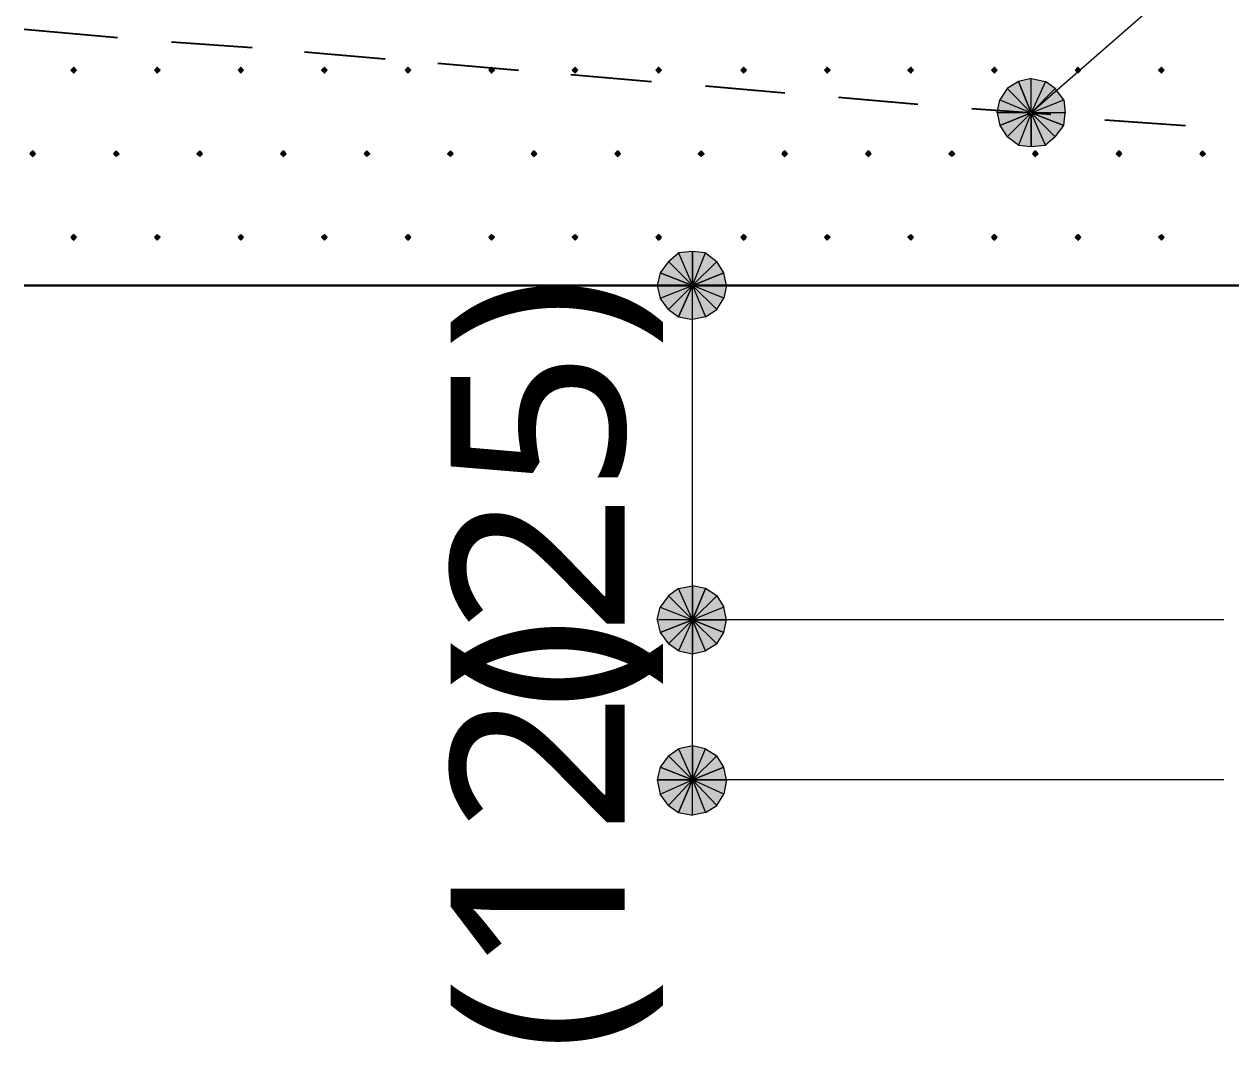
# Model space of a CAD drawing. Header units: millimetres. Extents: x 0 to 420, y 0 to 297.
# Drawn here: x 118.81 to 136.84, y 91.72 to 106.92 of the extents above; entities that cross this region are included whole.
import ezdxf
from ezdxf.enums import TextEntityAlignment as Align

# ---------------------------------------------------------------- set-up
doc = ezdxf.new("R2010")
doc.units = ezdxf.units.MM
doc.styles.add('kst32b', font='NotoSansJP-Variable.ttf')

msp = doc.modelspace()

# ---------------------------------------------------------------- hatches: boundary and pattern name
for points in [[(119.549, 106.278), (119.528, 106.257), (119.507, 106.236), (119.528, 106.214), (119.549, 106.193), (119.571, 106.214), (119.592, 106.236), (119.571, 106.257), (119.549, 106.278)], [(120.798, 106.278), (120.777, 106.257), (120.756, 106.236), (120.777, 106.214), (120.798, 106.193), (120.819, 106.214), (120.841, 106.236), (120.819, 106.257), (120.798, 106.278)], [(122.047, 106.278), (122.026, 106.257), (122.005, 106.236), (122.026, 106.214), (122.047, 106.193), (122.068, 106.214), (122.089, 106.236), (122.068, 106.257), (122.047, 106.278)], [(123.296, 106.278), (123.275, 106.257), (123.254, 106.236), (123.275, 106.214), (123.296, 106.193), (123.317, 106.214), (123.338, 106.236), (123.317, 106.257), (123.296, 106.278)], [(124.545, 106.278), (124.524, 106.257), (124.502, 106.236), (124.524, 106.214), (124.545, 106.193), (124.566, 106.214), (124.587, 106.236), (124.566, 106.257), (124.545, 106.278)], [(125.794, 106.278), (125.772, 106.257), (125.751, 106.236), (125.772, 106.214), (125.794, 106.193), (125.815, 106.214), (125.836, 106.236), (125.815, 106.257), (125.794, 106.278)], [(127.042, 106.278), (127.021, 106.257), (127, 106.236), (127.021, 106.214), (127.042, 106.193), (127.063, 106.214), (127.085, 106.236), (127.063, 106.257), (127.042, 106.278)], [(128.291, 106.278), (128.27, 106.257), (128.249, 106.236), (128.27, 106.214), (128.291, 106.193), (128.312, 106.214), (128.334, 106.236), (128.312, 106.257), (128.291, 106.278)], [(129.561, 106.278), (129.54, 106.257), (129.519, 106.236), (129.54, 106.214), (129.561, 106.193), (129.582, 106.214), (129.604, 106.236), (129.582, 106.257), (129.561, 106.278)], [(130.81, 106.278), (130.789, 106.257), (130.768, 106.236), (130.789, 106.214), (130.81, 106.193), (130.831, 106.214), (130.852, 106.236), (130.831, 106.257), (130.81, 106.278)], [(132.059, 106.278), (132.038, 106.257), (132.017, 106.236), (132.038, 106.214), (132.059, 106.193), (132.08, 106.214), (132.101, 106.236), (132.08, 106.257), (132.059, 106.278)], [(133.308, 106.278), (133.287, 106.257), (133.265, 106.236), (133.287, 106.214), (133.308, 106.193), (133.329, 106.214), (133.35, 106.236), (133.329, 106.257), (133.308, 106.278)], [(134.557, 106.278), (134.535, 106.257), (134.514, 106.236), (134.535, 106.214), (134.557, 106.193), (134.578, 106.214), (134.599, 106.236), (134.578, 106.257), (134.557, 106.278)], [(135.805, 106.278), (135.784, 106.257), (135.763, 106.236), (135.784, 106.214), (135.805, 106.193), (135.827, 106.214), (135.848, 106.236), (135.827, 106.257), (135.805, 106.278)], [(133.668, 106.066), (133.498, 105.96), (133.858, 105.6), (133.668, 106.066)], [(118.936, 105.029), (118.914, 105.008), (118.893, 104.987), (118.914, 104.966), (118.936, 104.944), (118.957, 104.966), (118.978, 104.987), (118.957, 105.008), (118.936, 105.029)], [(120.184, 105.029), (120.163, 105.008), (120.142, 104.987), (120.163, 104.966), (120.184, 104.944), (120.205, 104.966), (120.227, 104.987), (120.205, 105.008), (120.184, 105.029)], [(121.433, 105.029), (121.412, 105.008), (121.391, 104.987), (121.412, 104.966), (121.433, 104.944), (121.454, 104.966), (121.476, 104.987), (121.454, 105.008), (121.433, 105.029)], [(122.682, 105.029), (122.661, 105.008), (122.64, 104.987), (122.661, 104.966), (122.682, 104.944), (122.703, 104.966), (122.724, 104.987), (122.703, 105.008), (122.682, 105.029)], [(123.931, 105.029), (123.91, 105.008), (123.888, 104.987), (123.91, 104.966), (123.931, 104.944), (123.952, 104.966), (123.973, 104.987), (123.952, 105.008), (123.931, 105.029)], [(125.18, 105.029), (125.159, 105.008), (125.137, 104.987), (125.159, 104.966), (125.18, 104.944), (125.201, 104.966), (125.222, 104.987), (125.201, 105.008), (125.18, 105.029)], [(126.429, 105.029), (126.407, 105.008), (126.386, 104.987), (126.407, 104.966), (126.429, 104.944), (126.45, 104.966), (126.471, 104.987), (126.45, 105.008), (126.429, 105.029)], [(127.677, 105.029), (127.656, 105.008), (127.635, 104.987), (127.656, 104.966), (127.677, 104.944), (127.699, 104.966), (127.72, 104.987), (127.699, 105.008), (127.677, 105.029)], [(128.926, 105.029), (128.905, 105.008), (128.884, 104.987), (128.905, 104.966), (128.926, 104.944), (128.947, 104.966), (128.969, 104.987), (128.947, 105.008), (128.926, 105.029)], [(130.175, 105.029), (130.154, 105.008), (130.133, 104.987), (130.154, 104.966), (130.175, 104.944), (130.196, 104.966), (130.217, 104.987), (130.196, 105.008), (130.175, 105.029)], [(131.424, 105.029), (131.403, 105.008), (131.382, 104.987), (131.403, 104.966), (131.424, 104.944), (131.445, 104.966), (131.466, 104.987), (131.445, 105.008), (131.424, 105.029)], [(132.673, 105.029), (132.652, 105.008), (132.63, 104.987), (132.652, 104.966), (132.673, 104.944), (132.694, 104.966), (132.715, 104.987), (132.694, 105.008), (132.673, 105.029)], [(133.921, 105.029), (133.9, 105.008), (133.879, 104.987), (133.9, 104.966), (133.921, 104.944), (133.943, 104.966), (133.964, 104.987), (133.943, 105.008), (133.921, 105.029)], [(135.17, 105.029), (135.149, 105.008), (135.128, 104.987), (135.149, 104.966), (135.17, 104.944), (135.192, 104.966), (135.213, 104.987), (135.192, 105.008), (135.17, 105.029)], [(136.419, 105.029), (136.398, 105.008), (136.377, 104.987), (136.398, 104.966), (136.419, 104.944), (136.44, 104.966), (136.462, 104.987), (136.44, 105.008), (136.419, 105.029)], [(119.549, 103.78), (119.528, 103.759), (119.507, 103.738), (119.528, 103.717), (119.549, 103.696), (119.571, 103.717), (119.592, 103.738), (119.571, 103.759), (119.549, 103.78)], [(120.798, 103.78), (120.777, 103.759), (120.756, 103.738), (120.777, 103.717), (120.798, 103.696), (120.819, 103.717), (120.841, 103.738), (120.819, 103.759), (120.798, 103.78)], [(122.047, 103.78), (122.026, 103.759), (122.005, 103.738), (122.026, 103.717), (122.047, 103.696), (122.068, 103.717), (122.089, 103.738), (122.068, 103.759), (122.047, 103.78)], [(123.296, 103.78), (123.275, 103.759), (123.254, 103.738), (123.275, 103.717), (123.296, 103.696), (123.317, 103.717), (123.338, 103.738), (123.317, 103.759), (123.296, 103.78)], [(124.545, 103.78), (124.524, 103.759), (124.502, 103.738), (124.524, 103.717), (124.545, 103.696), (124.566, 103.717), (124.587, 103.738), (124.566, 103.759), (124.545, 103.78)], [(125.794, 103.78), (125.772, 103.759), (125.751, 103.738), (125.772, 103.717), (125.794, 103.696), (125.815, 103.717), (125.836, 103.738), (125.815, 103.759), (125.794, 103.78)], [(127.042, 103.78), (127.021, 103.759), (127, 103.738), (127.021, 103.717), (127.042, 103.696), (127.063, 103.717), (127.085, 103.738), (127.063, 103.759), (127.042, 103.78)], [(128.291, 103.78), (128.27, 103.759), (128.249, 103.738), (128.27, 103.717), (128.291, 103.696), (128.312, 103.717), (128.334, 103.738), (128.312, 103.759), (128.291, 103.78)], [(129.561, 103.78), (129.54, 103.759), (129.519, 103.738), (129.54, 103.717), (129.561, 103.696), (129.582, 103.717), (129.604, 103.738), (129.582, 103.759), (129.561, 103.78)], [(130.81, 103.78), (130.789, 103.759), (130.768, 103.738), (130.789, 103.717), (130.81, 103.696), (130.831, 103.717), (130.852, 103.738), (130.831, 103.759), (130.81, 103.78)], [(132.059, 103.78), (132.038, 103.759), (132.017, 103.738), (132.038, 103.717), (132.059, 103.696), (132.08, 103.717), (132.101, 103.738), (132.08, 103.759), (132.059, 103.78)], [(133.308, 103.78), (133.287, 103.759), (133.265, 103.738), (133.287, 103.717), (133.308, 103.696), (133.329, 103.717), (133.35, 103.738), (133.329, 103.759), (133.308, 103.78)], [(134.557, 103.78), (134.535, 103.759), (134.514, 103.738), (134.535, 103.717), (134.557, 103.696), (134.578, 103.717), (134.599, 103.738), (134.578, 103.759), (134.557, 103.78)], [(135.805, 103.78), (135.784, 103.759), (135.763, 103.738), (135.784, 103.717), (135.805, 103.696), (135.827, 103.717), (135.848, 103.738), (135.827, 103.759), (135.805, 103.78)], [(128.312, 103.209), (128.27, 103.018), (128.799, 103.018), (128.312, 103.209)], [(129.265, 97.832), (129.307, 98.023), (128.799, 98.023), (129.265, 97.832)], [(128.312, 95.821), (128.27, 95.631), (128.799, 95.631), (128.312, 95.821)]]:
    msp.add_hatch(color=7).paths.add_polyline_path(points)
h = msp.add_hatch(color=7)
h.paths.add_polyline_path([(134.218, 105.96), (134.07, 106.066), (133.858, 105.6), (134.218, 105.96)])
h.paths.add_polyline_path([(134.07, 106.066), (133.858, 105.6), (133.858, 106.109), (134.07, 106.066)])
h.paths.add_polyline_path([(133.858, 105.6), (133.858, 106.109), (133.668, 106.066), (133.858, 105.6)])
h = msp.add_hatch(color=7)
h.paths.add_polyline_path([(133.498, 105.96), (133.392, 105.791), (133.858, 105.6), (133.498, 105.96)])
h.paths.add_polyline_path([(133.392, 105.791), (133.858, 105.6), (133.35, 105.6), (133.392, 105.791)])
h.paths.add_polyline_path([(133.858, 105.6), (133.35, 105.6), (133.392, 105.41), (133.858, 105.6)])
h = msp.add_hatch(color=7)
h.paths.add_polyline_path([(134.345, 105.41), (134.366, 105.6), (133.858, 105.6), (134.345, 105.41)])
h.paths.add_polyline_path([(134.366, 105.6), (133.858, 105.6), (134.345, 105.791), (134.366, 105.6)])
h.paths.add_polyline_path([(133.858, 105.6), (134.345, 105.791), (134.218, 105.96), (133.858, 105.6)])
h = msp.add_hatch(color=7)
h.paths.add_polyline_path([(133.392, 105.41), (133.498, 105.241), (133.858, 105.6), (133.392, 105.41)])
h.paths.add_polyline_path([(133.498, 105.241), (133.858, 105.6), (133.668, 105.114), (133.498, 105.241)])
h.paths.add_polyline_path([(133.858, 105.6), (133.668, 105.114), (133.858, 105.093), (133.858, 105.6)])
h = msp.add_hatch(color=7)
h.paths.add_polyline_path([(133.858, 105.093), (134.07, 105.114), (133.858, 105.6), (133.858, 105.093)])
h.paths.add_polyline_path([(134.07, 105.114), (133.858, 105.6), (134.218, 105.241), (134.07, 105.114)])
h.paths.add_polyline_path([(133.858, 105.6), (134.218, 105.241), (134.345, 105.41), (133.858, 105.6)])
h = msp.add_hatch(color=7)
h.paths.add_polyline_path([(128.799, 103.526), (128.587, 103.505), (128.799, 103.018), (128.799, 103.526)])
h.paths.add_polyline_path([(128.587, 103.505), (128.799, 103.018), (128.439, 103.378), (128.587, 103.505)])
h.paths.add_polyline_path([(128.799, 103.018), (128.439, 103.378), (128.312, 103.209), (128.799, 103.018)])
h = msp.add_hatch(color=7)
h.paths.add_polyline_path([(129.265, 103.209), (129.159, 103.378), (128.799, 103.018), (129.265, 103.209)])
h.paths.add_polyline_path([(129.159, 103.378), (128.799, 103.018), (128.99, 103.505), (129.159, 103.378)])
h.paths.add_polyline_path([(128.799, 103.018), (128.99, 103.505), (128.799, 103.526), (128.799, 103.018)])
h = msp.add_hatch(color=7)
h.paths.add_polyline_path([(129.159, 102.658), (129.265, 102.828), (128.799, 103.018), (129.159, 102.658)])
h.paths.add_polyline_path([(129.265, 102.828), (128.799, 103.018), (129.307, 103.018), (129.265, 102.828)])
h.paths.add_polyline_path([(128.799, 103.018), (129.307, 103.018), (129.265, 103.209), (128.799, 103.018)])
h = msp.add_hatch(color=7)
h.paths.add_polyline_path([(128.27, 103.018), (128.312, 102.828), (128.799, 103.018), (128.27, 103.018)])
h.paths.add_polyline_path([(128.312, 102.828), (128.799, 103.018), (128.439, 102.658), (128.312, 102.828)])
h.paths.add_polyline_path([(128.799, 103.018), (128.439, 102.658), (128.587, 102.552), (128.799, 103.018)])
h = msp.add_hatch(color=7)
h.paths.add_polyline_path([(128.587, 102.552), (128.799, 102.51), (128.799, 103.018), (128.587, 102.552)])
h.paths.add_polyline_path([(128.799, 102.51), (128.799, 103.018), (128.99, 102.552), (128.799, 102.51)])
h.paths.add_polyline_path([(128.799, 103.018), (128.99, 102.552), (129.159, 102.658), (128.799, 103.018)])
h = msp.add_hatch(color=7)
h.paths.add_polyline_path([(128.99, 98.488), (128.799, 98.531), (128.799, 98.023), (128.99, 98.488)])
h.paths.add_polyline_path([(128.799, 98.531), (128.799, 98.023), (128.587, 98.488), (128.799, 98.531)])
h.paths.add_polyline_path([(128.799, 98.023), (128.587, 98.488), (128.439, 98.383), (128.799, 98.023)])
h = msp.add_hatch(color=7)
h.paths.add_polyline_path([(129.307, 98.023), (129.265, 98.213), (128.799, 98.023), (129.307, 98.023)])
h.paths.add_polyline_path([(129.265, 98.213), (128.799, 98.023), (129.159, 98.383), (129.265, 98.213)])
h.paths.add_polyline_path([(128.799, 98.023), (129.159, 98.383), (128.99, 98.488), (128.799, 98.023)])
h = msp.add_hatch(color=7)
h.paths.add_polyline_path([(128.439, 98.383), (128.312, 98.213), (128.799, 98.023), (128.439, 98.383)])
h.paths.add_polyline_path([(128.312, 98.213), (128.799, 98.023), (128.27, 98.023), (128.312, 98.213)])
h.paths.add_polyline_path([(128.799, 98.023), (128.27, 98.023), (128.312, 97.832), (128.799, 98.023)])
h = msp.add_hatch(color=7)
h.paths.add_polyline_path([(128.312, 97.832), (128.439, 97.663), (128.799, 98.023), (128.312, 97.832)])
h.paths.add_polyline_path([(128.439, 97.663), (128.799, 98.023), (128.587, 97.557), (128.439, 97.663)])
h.paths.add_polyline_path([(128.799, 98.023), (128.587, 97.557), (128.799, 97.515), (128.799, 98.023)])
h = msp.add_hatch(color=7)
h.paths.add_polyline_path([(128.799, 97.515), (128.99, 97.557), (128.799, 98.023), (128.799, 97.515)])
h.paths.add_polyline_path([(128.99, 97.557), (128.799, 98.023), (129.159, 97.663), (128.99, 97.557)])
h.paths.add_polyline_path([(128.799, 98.023), (129.159, 97.663), (129.265, 97.832), (128.799, 98.023)])
h = msp.add_hatch(color=7)
h.paths.add_polyline_path([(128.799, 96.139), (128.587, 96.097), (128.799, 95.631), (128.799, 96.139)])
h.paths.add_polyline_path([(128.587, 96.097), (128.799, 95.631), (128.439, 95.991), (128.587, 96.097)])
h.paths.add_polyline_path([(128.799, 95.631), (128.439, 95.991), (128.312, 95.821), (128.799, 95.631)])
h = msp.add_hatch(color=7)
h.paths.add_polyline_path([(129.265, 95.821), (129.159, 95.991), (128.799, 95.631), (129.265, 95.821)])
h.paths.add_polyline_path([(129.159, 95.991), (128.799, 95.631), (128.99, 96.097), (129.159, 95.991)])
h.paths.add_polyline_path([(128.799, 95.631), (128.99, 96.097), (128.799, 96.139), (128.799, 95.631)])
h = msp.add_hatch(color=7)
h.paths.add_polyline_path([(129.159, 95.25), (129.265, 95.419), (128.799, 95.631), (129.159, 95.25)])
h.paths.add_polyline_path([(129.265, 95.419), (128.799, 95.631), (129.307, 95.631), (129.265, 95.419)])
h.paths.add_polyline_path([(128.799, 95.631), (129.307, 95.631), (129.265, 95.821), (128.799, 95.631)])
h = msp.add_hatch(color=7)
h.paths.add_polyline_path([(128.27, 95.631), (128.312, 95.419), (128.799, 95.631), (128.27, 95.631)])
h.paths.add_polyline_path([(128.312, 95.419), (128.799, 95.631), (128.439, 95.25), (128.312, 95.419)])
h.paths.add_polyline_path([(128.799, 95.631), (128.439, 95.25), (128.587, 95.144), (128.799, 95.631)])
h = msp.add_hatch(color=7)
h.paths.add_polyline_path([(128.587, 95.144), (128.799, 95.102), (128.799, 95.631), (128.587, 95.144)])
h.paths.add_polyline_path([(128.799, 95.102), (128.799, 95.631), (128.99, 95.144), (128.799, 95.102)])
h.paths.add_polyline_path([(128.799, 95.631), (128.99, 95.144), (129.159, 95.25), (128.799, 95.631)])

# ---------------------------------------------------------------- linework, layer by layer
at = {"lineweight": 13}
for points in [[(155.744, 112.67), (145.436, 115.697), (133.858, 105.6)], [(136.737, 98.023), (128.799, 98.023), (128.799, 103.018)], [(136.737, 95.631), (128.799, 95.631), (128.799, 98.023)]]:
    msp.add_lwpolyline(points, dxfattribs=at)
at = {"lineweight": 25}
for points in [[(118.809, 106.849), (120.205, 106.722)], [(121.01, 106.659), (122.216, 106.574)], [(123, 106.511), (124.206, 106.405)], [(124.989, 106.341), (126.196, 106.236)], [(126.979, 106.172), (128.185, 106.066)], [(128.99, 106.003), (130.175, 105.897)], [(130.979, 105.833), (132.165, 105.727)], [(132.969, 105.664), (134.154, 105.579)], [(134.959, 105.495), (136.165, 105.41)]]:
    msp.add_lwpolyline(points, dxfattribs=at)
at = {"lineweight": 0}
for points in [[(119.549, 106.278), (119.528, 106.257), (119.507, 106.236), (119.528, 106.214), (119.549, 106.193), (119.571, 106.214), (119.592, 106.236), (119.571, 106.257)], [(120.798, 106.278), (120.777, 106.257), (120.756, 106.236), (120.777, 106.214), (120.798, 106.193), (120.819, 106.214), (120.841, 106.236), (120.819, 106.257)], [(122.047, 106.278), (122.026, 106.257), (122.005, 106.236), (122.026, 106.214), (122.047, 106.193), (122.068, 106.214), (122.089, 106.236), (122.068, 106.257)], [(123.296, 106.278), (123.275, 106.257), (123.254, 106.236), (123.275, 106.214), (123.296, 106.193), (123.317, 106.214), (123.338, 106.236), (123.317, 106.257)], [(124.545, 106.278), (124.524, 106.257), (124.502, 106.236), (124.524, 106.214), (124.545, 106.193), (124.566, 106.214), (124.587, 106.236), (124.566, 106.257)], [(125.794, 106.278), (125.772, 106.257), (125.751, 106.236), (125.772, 106.214), (125.794, 106.193), (125.815, 106.214), (125.836, 106.236), (125.815, 106.257)], [(127.042, 106.278), (127.021, 106.257), (127, 106.236), (127.021, 106.214), (127.042, 106.193), (127.063, 106.214), (127.085, 106.236), (127.063, 106.257)], [(128.291, 106.278), (128.27, 106.257), (128.249, 106.236), (128.27, 106.214), (128.291, 106.193), (128.312, 106.214), (128.334, 106.236), (128.312, 106.257)], [(129.561, 106.278), (129.54, 106.257), (129.519, 106.236), (129.54, 106.214), (129.561, 106.193), (129.582, 106.214), (129.604, 106.236), (129.582, 106.257)], [(130.81, 106.278), (130.789, 106.257), (130.768, 106.236), (130.789, 106.214), (130.81, 106.193), (130.831, 106.214), (130.852, 106.236), (130.831, 106.257)], [(132.059, 106.278), (132.038, 106.257), (132.017, 106.236), (132.038, 106.214), (132.059, 106.193), (132.08, 106.214), (132.101, 106.236), (132.08, 106.257)], [(133.308, 106.278), (133.287, 106.257), (133.265, 106.236), (133.287, 106.214), (133.308, 106.193), (133.329, 106.214), (133.35, 106.236), (133.329, 106.257)], [(134.557, 106.278), (134.535, 106.257), (134.514, 106.236), (134.535, 106.214), (134.557, 106.193), (134.578, 106.214), (134.599, 106.236), (134.578, 106.257)], [(135.805, 106.278), (135.784, 106.257), (135.763, 106.236), (135.784, 106.214), (135.805, 106.193), (135.827, 106.214), (135.848, 106.236), (135.827, 106.257)], [(133.668, 106.066), (133.498, 105.96), (133.858, 105.6)], [(133.858, 105.6), (133.858, 106.109), (133.668, 106.066)], [(134.07, 106.066), (133.858, 105.6), (133.858, 106.109)], [(134.218, 105.96), (134.07, 106.066), (133.858, 105.6)], [(133.498, 105.96), (133.392, 105.791), (133.858, 105.6)], [(133.858, 105.6), (134.345, 105.791), (134.218, 105.96)], [(133.392, 105.791), (133.858, 105.6), (133.35, 105.6)], [(134.366, 105.6), (133.858, 105.6), (134.345, 105.791)], [(133.858, 105.6), (133.35, 105.6), (133.392, 105.41)], [(133.392, 105.41), (133.498, 105.241), (133.858, 105.6)], [(133.498, 105.241), (133.858, 105.6), (133.668, 105.114)], [(133.858, 105.6), (133.668, 105.114), (133.858, 105.093)], [(133.858, 105.093), (134.07, 105.114), (133.858, 105.6)], [(134.07, 105.114), (133.858, 105.6), (134.218, 105.241)], [(133.858, 105.6), (134.218, 105.241), (134.345, 105.41)], [(134.345, 105.41), (134.366, 105.6), (133.858, 105.6)], [(118.936, 105.029), (118.914, 105.008), (118.893, 104.987), (118.914, 104.966), (118.936, 104.944), (118.957, 104.966), (118.978, 104.987), (118.957, 105.008)], [(120.184, 105.029), (120.163, 105.008), (120.142, 104.987), (120.163, 104.966), (120.184, 104.944), (120.205, 104.966), (120.227, 104.987), (120.205, 105.008)], [(121.433, 105.029), (121.412, 105.008), (121.391, 104.987), (121.412, 104.966), (121.433, 104.944), (121.454, 104.966), (121.476, 104.987), (121.454, 105.008)], [(122.682, 105.029), (122.661, 105.008), (122.64, 104.987), (122.661, 104.966), (122.682, 104.944), (122.703, 104.966), (122.724, 104.987), (122.703, 105.008)], [(123.931, 105.029), (123.91, 105.008), (123.888, 104.987), (123.91, 104.966), (123.931, 104.944), (123.952, 104.966), (123.973, 104.987), (123.952, 105.008)], [(125.18, 105.029), (125.159, 105.008), (125.137, 104.987), (125.159, 104.966), (125.18, 104.944), (125.201, 104.966), (125.222, 104.987), (125.201, 105.008)], [(126.429, 105.029), (126.407, 105.008), (126.386, 104.987), (126.407, 104.966), (126.429, 104.944), (126.45, 104.966), (126.471, 104.987), (126.45, 105.008)], [(127.677, 105.029), (127.656, 105.008), (127.635, 104.987), (127.656, 104.966), (127.677, 104.944), (127.699, 104.966), (127.72, 104.987), (127.699, 105.008)], [(128.926, 105.029), (128.905, 105.008), (128.884, 104.987), (128.905, 104.966), (128.926, 104.944), (128.947, 104.966), (128.969, 104.987), (128.947, 105.008)], [(130.175, 105.029), (130.154, 105.008), (130.133, 104.987), (130.154, 104.966), (130.175, 104.944), (130.196, 104.966), (130.217, 104.987), (130.196, 105.008)], [(131.424, 105.029), (131.403, 105.008), (131.382, 104.987), (131.403, 104.966), (131.424, 104.944), (131.445, 104.966), (131.466, 104.987), (131.445, 105.008)], [(132.673, 105.029), (132.652, 105.008), (132.63, 104.987), (132.652, 104.966), (132.673, 104.944), (132.694, 104.966), (132.715, 104.987), (132.694, 105.008)], [(133.921, 105.029), (133.9, 105.008), (133.879, 104.987), (133.9, 104.966), (133.921, 104.944), (133.943, 104.966), (133.964, 104.987), (133.943, 105.008)], [(135.17, 105.029), (135.149, 105.008), (135.128, 104.987), (135.149, 104.966), (135.17, 104.944), (135.192, 104.966), (135.213, 104.987), (135.192, 105.008)], [(136.419, 105.029), (136.398, 105.008), (136.377, 104.987), (136.398, 104.966), (136.419, 104.944), (136.44, 104.966), (136.462, 104.987), (136.44, 105.008)], [(119.549, 103.78), (119.528, 103.759), (119.507, 103.738), (119.528, 103.717), (119.549, 103.696), (119.571, 103.717), (119.592, 103.738), (119.571, 103.759)], [(120.798, 103.78), (120.777, 103.759), (120.756, 103.738), (120.777, 103.717), (120.798, 103.696), (120.819, 103.717), (120.841, 103.738), (120.819, 103.759)], [(122.047, 103.78), (122.026, 103.759), (122.005, 103.738), (122.026, 103.717), (122.047, 103.696), (122.068, 103.717), (122.089, 103.738), (122.068, 103.759)], [(123.296, 103.78), (123.275, 103.759), (123.254, 103.738), (123.275, 103.717), (123.296, 103.696), (123.317, 103.717), (123.338, 103.738), (123.317, 103.759)], [(124.545, 103.78), (124.524, 103.759), (124.502, 103.738), (124.524, 103.717), (124.545, 103.696), (124.566, 103.717), (124.587, 103.738), (124.566, 103.759)], [(125.794, 103.78), (125.772, 103.759), (125.751, 103.738), (125.772, 103.717), (125.794, 103.696), (125.815, 103.717), (125.836, 103.738), (125.815, 103.759)], [(127.042, 103.78), (127.021, 103.759), (127, 103.738), (127.021, 103.717), (127.042, 103.696), (127.063, 103.717), (127.085, 103.738), (127.063, 103.759)], [(128.291, 103.78), (128.27, 103.759), (128.249, 103.738), (128.27, 103.717), (128.291, 103.696), (128.312, 103.717), (128.334, 103.738), (128.312, 103.759)], [(129.561, 103.78), (129.54, 103.759), (129.519, 103.738), (129.54, 103.717), (129.561, 103.696), (129.582, 103.717), (129.604, 103.738), (129.582, 103.759)], [(130.81, 103.78), (130.789, 103.759), (130.768, 103.738), (130.789, 103.717), (130.81, 103.696), (130.831, 103.717), (130.852, 103.738), (130.831, 103.759)], [(132.059, 103.78), (132.038, 103.759), (132.017, 103.738), (132.038, 103.717), (132.059, 103.696), (132.08, 103.717), (132.101, 103.738), (132.08, 103.759)], [(133.308, 103.78), (133.287, 103.759), (133.265, 103.738), (133.287, 103.717), (133.308, 103.696), (133.329, 103.717), (133.35, 103.738), (133.329, 103.759)], [(134.557, 103.78), (134.535, 103.759), (134.514, 103.738), (134.535, 103.717), (134.557, 103.696), (134.578, 103.717), (134.599, 103.738), (134.578, 103.759)], [(135.805, 103.78), (135.784, 103.759), (135.763, 103.738), (135.784, 103.717), (135.805, 103.696), (135.827, 103.717), (135.848, 103.738), (135.827, 103.759)], [(128.799, 103.526), (128.587, 103.505), (128.799, 103.018)], [(128.799, 103.018), (128.99, 103.505), (128.799, 103.526)], [(128.799, 103.018), (128.439, 103.378), (128.312, 103.209)], [(128.587, 103.505), (128.799, 103.018), (128.439, 103.378)], [(129.159, 103.378), (128.799, 103.018), (128.99, 103.505)], [(129.265, 103.209), (129.159, 103.378), (128.799, 103.018)], [(128.312, 103.209), (128.27, 103.018), (128.799, 103.018)], [(128.799, 103.018), (129.307, 103.018), (129.265, 103.209)], [(128.27, 103.018), (128.312, 102.828), (128.799, 103.018)], [(128.312, 102.828), (128.799, 103.018), (128.439, 102.658)], [(128.799, 103.018), (128.439, 102.658), (128.587, 102.552)], [(128.587, 102.552), (128.799, 102.51), (128.799, 103.018)], [(128.799, 102.51), (128.799, 103.018), (128.99, 102.552)], [(128.799, 103.018), (128.99, 102.552), (129.159, 102.658)], [(129.159, 102.658), (129.265, 102.828), (128.799, 103.018)], [(129.265, 102.828), (128.799, 103.018), (129.307, 103.018)], [(128.799, 98.023), (128.587, 98.488), (128.439, 98.383)], [(128.799, 98.531), (128.799, 98.023), (128.587, 98.488)], [(128.99, 98.488), (128.799, 98.531), (128.799, 98.023)], [(128.799, 98.023), (129.159, 98.383), (128.99, 98.488)], [(128.439, 98.383), (128.312, 98.213), (128.799, 98.023)], [(129.265, 98.213), (128.799, 98.023), (129.159, 98.383)], [(128.312, 98.213), (128.799, 98.023), (128.27, 98.023)], [(129.307, 98.023), (129.265, 98.213), (128.799, 98.023)], [(128.799, 98.023), (128.27, 98.023), (128.312, 97.832)], [(128.312, 97.832), (128.439, 97.663), (128.799, 98.023)], [(128.439, 97.663), (128.799, 98.023), (128.587, 97.557)], [(128.799, 98.023), (128.587, 97.557), (128.799, 97.515)], [(128.799, 97.515), (128.99, 97.557), (128.799, 98.023)], [(128.99, 97.557), (128.799, 98.023), (129.159, 97.663)], [(128.799, 98.023), (129.159, 97.663), (129.265, 97.832)], [(129.265, 97.832), (129.307, 98.023), (128.799, 98.023)], [(128.799, 96.139), (128.587, 96.097), (128.799, 95.631)], [(128.799, 95.631), (128.99, 96.097), (128.799, 96.139)], [(128.799, 95.631), (128.439, 95.991), (128.312, 95.821)], [(128.587, 96.097), (128.799, 95.631), (128.439, 95.991)], [(129.159, 95.991), (128.799, 95.631), (128.99, 96.097)], [(129.265, 95.821), (129.159, 95.991), (128.799, 95.631)], [(128.312, 95.821), (128.27, 95.631), (128.799, 95.631)], [(128.799, 95.631), (129.307, 95.631), (129.265, 95.821)], [(128.27, 95.631), (128.312, 95.419), (128.799, 95.631)], [(128.312, 95.419), (128.799, 95.631), (128.439, 95.25)], [(128.799, 95.631), (128.439, 95.25), (128.587, 95.144)], [(128.587, 95.144), (128.799, 95.102), (128.799, 95.631)], [(128.799, 95.102), (128.799, 95.631), (128.99, 95.144)], [(128.799, 95.631), (128.99, 95.144), (129.159, 95.25)], [(129.159, 95.25), (129.265, 95.419), (128.799, 95.631)], [(129.265, 95.419), (128.799, 95.631), (129.307, 95.631)]]:
    msp.add_lwpolyline(points, close=True, dxfattribs=at)
at = {"lineweight": 30}
msp.add_lwpolyline([(118.809, 103.018), (137.541, 103.018)], dxfattribs=at)

# ---------------------------------------------------------------- texts
at = {"style": 'kst32b'}
for s, p, p2 in [('(25)', (127.783, 96.668), (127.783, 103.165)), ('(12)', (127.783, 91.567), (127.783, 98.064))]:
    msp.add_text(s, height=2.5989, dxfattribs=at).set_placement(p, p2, align=Align.FIT)

doc.saveas('drawing.dxf')
